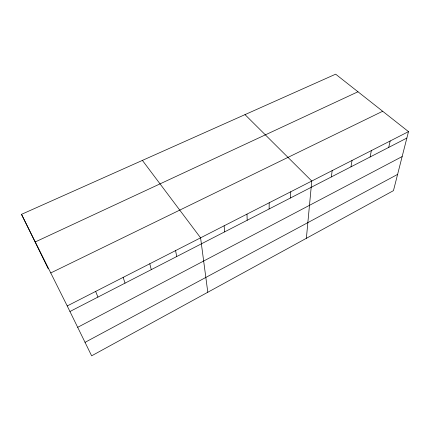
<?xml version="1.0" encoding="UTF-8"?>
<svg xmlns="http://www.w3.org/2000/svg" width="430" height="430" viewBox="0 0 430 430"><rect width="100%" height="100%" fill="white"/><g stroke="black" fill="none" stroke-linecap="round" stroke-linejoin="round"><path stroke-width="0.64" d="M269.115 208.975L269.201 202.777M290.438 197.999L290.782 191.753M306.375 238.306L311.766 181.035L245.003 114.622M331.347 176.934L332.175 170.608M350.982 166.829L352.03 160.471M370.101 156.988L371.353 150.597M388.72 147.399L390.171 140.986M408.5 131.623L393.461 190.641L91.633 355.825L67.225 305.945L21.5 214.344L335.653 74.175L408.5 131.623L67.225 305.945M85.038 342.35L397.599 174.403M77.69 327.327L402.147 156.563M69.945 311.508L406.861 138.062M50.756 272.948L382.678 111.257M35.271 241.929L357.975 91.773M142.4 160.401L200.584 237.828L207.798 292.255M21.5 214.344L48.273 268.852M95.648 291.427L97.932 297.103M123.152 277.382L125.033 283.15M149.78 263.778L151.279 269.637M175.58 250.599L176.719 256.543M224.132 225.798L224.616 231.883M246.992 214.119L247.185 220.262"/></g></svg>
